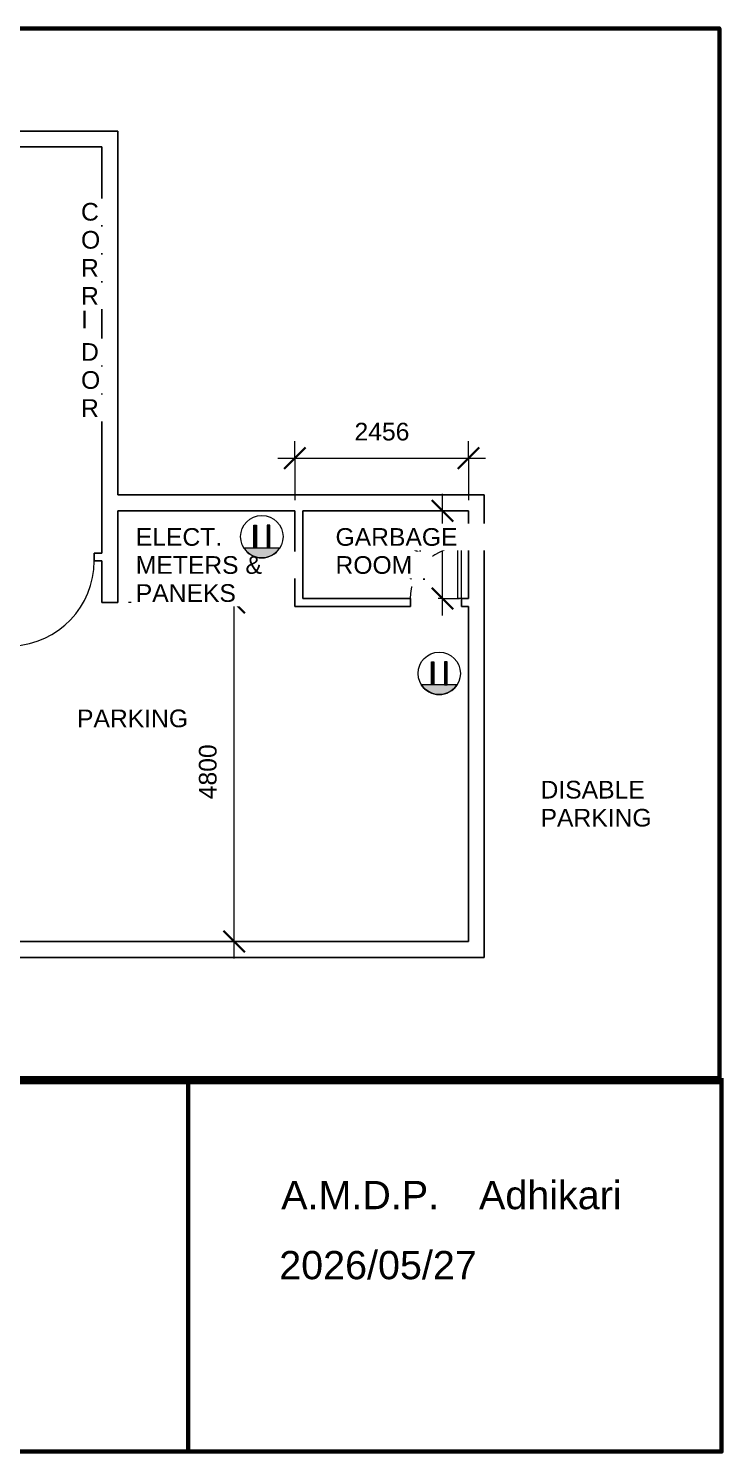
# Model space of a CAD drawing. Header units: millimetres. Extents: x -19198 to 7978, y -27973 to -7828.
# Drawn here: x -1832 to 7978, y -27973 to -7828 of the extents above; entities that cross this region are included whole.
import ezdxf

# ---------------------------------------------------------------- set-up
doc = ezdxf.new("R2010")
doc.units = ezdxf.units.MM
for name, color, linetype, lineweight in [('A-ANNO-DIMS', 211, 'Continuous', 9), ('A-ANNO-DIMS-100', 211, 'Continuous', 9), ('A-DOOR', 31, 'Continuous', 9), ('A-WALL', 113, 'Continuous', 9), ('G-ANNO-TEXT', 231, 'Continuous', 9), ('power', 7, 'Continuous', 9)]:
    doc.layers.add(name, color=color, linetype=linetype, lineweight=lineweight)
doc.layers.get('0').off()
doc.styles.add('Arial', font='arial.ttf', dxfattribs={"height": 450})
doc.styles.add('Arial_1', font='arial.ttf', dxfattribs={"height": 250})
doc.dimstyles.new('Diagonal_-_2_5mm_Arial', dxfattribs={"dimscale": 304.8, "dimtxt": 255.06485, "dimasz": 0.984252, "dimexe": 0.787402, "dimexo": 0.492126, "dimgap": 0.574147, "dimtad": 1, "dimdec": 0, "dimzin": 0, "dimdsep": 46, "dimtxsty": 'Arial_1', "dimblk1": 'OBLIQUE', "dimblk2": 'OBLIQUE', "dimsah": 1, "dimcen": 0.09, "dimdle": 0.787402, "dimazin": 0, "dimtfac": 1, "dimtdec": 4, "dimtix": 1, "dimtmove": 0, "dimatfit": 3, "dimfxl": 1, "dimtvp": 1, "dimtfill": 1, "dimtolj": 1, "dimtzin": 0, "dimarcsym": 2})

# ---------------------------------------------------------------- blocks, each defined once
blk = doc.blocks.new('M_Single-Flush - D 1a-396143-Ground floor')
at = {"layer": 'A-DOOR', "lineweight": 18}
for p, q in [((549, 56), (549, 1257)), ((600, 1257), (549, 1257)), ((600, 56), (600, 1257)), ((600, 56), (549, 56))]:
    blk.add_line(p, q, dxfattribs=at)
at = {"layer": 'A-DOOR'}
blk.add_arc((600, 56), 1202, 92.4324, 180, dxfattribs=at)
blk = doc.blocks.new('M_Single-Flush - D 3-394396-Ground floor')
at = {"layer": 'A-DOOR', "lineweight": 18}
for p, q in [((310, 56), (310, 778)), ((361, 778), (310, 778)), ((361, 56), (361, 778)), ((361, 56), (310, 56))]:
    blk.add_line(p, q, dxfattribs=at)
at = {"layer": 'A-DOOR'}
blk.add_arc((361, 56), 724, 94.0411, 180, dxfattribs=at)
blk = doc.blocks.new('DIMBLOCK13-Ground floor')
at = {"layer": 'A-ANNO-DIMS-100', "lineweight": 35, "transparency": 16777216}
for p, q in [((1080, -15954), (930, -15804)), ((1080, -15954), (1230, -16104)), ((1080, -20754), (930, -20604)), ((1080, -20754), (1230, -20904))]:
    blk.add_line(p, q, dxfattribs=at)
at = {"layer": 'A-ANNO-DIMS-100', "transparency": 16777216}
for p, q in [((1080, -20994), (1080, -15714)), ((1080, -15954), (-417, -15954)), ((1080, -15954), (1320, -15954)), ((1080, -20754), (1017, -20754)), ((1080, -20754), (1320, -20754))]:
    blk.add_line(p, q, dxfattribs=at)
at = {"layer": 'A-ANNO-DIMS-100', "color": 0, "transparency": 16777216, "insert": (580, -18739), "char_height": 250, "width": 922.94, "attachment_point": 1, "rotation": 90, "line_spacing_factor": 0.941778, "style": 'Arial_1', "bg_fill": 3, "box_fill_scale": 1.25, "bg_fill_color": 256, "bg_fill_true_color": 13158600, "bg_fill_transparency": 0}
blk.add_mtext('4800', dxfattribs=at)
blk = doc.blocks.new('_Oblique')
at = {"color": 0, "linetype": 'ByBlock', "lineweight": -2}
blk.add_line((-0.5, -0.5), (0.5, 0.5), dxfattribs=at)
blk = doc.blocks.new('DIMBLOCK18-Ground floor')
at = {"layer": 'A-ANNO-DIMS-100', "transparency": 16777216}
for p, q in [((1939, -13910), (1939, -13670)), ((4395, -13910), (4395, -13670)), ((1699, -13910), (4635, -13910)), ((1939, -13910), (1939, -14505)), ((4395, -13910), (4395, -14505))]:
    blk.add_line(p, q, dxfattribs=at)
at = {"layer": 'A-ANNO-DIMS-100', "lineweight": 35, "transparency": 16777216}
for p, q in [((1939, -13910), (2089, -13760)), ((4395, -13910), (4545, -13760)), ((1939, -13910), (1789, -14060)), ((4395, -13910), (4245, -14060))]:
    blk.add_line(p, q, dxfattribs=at)
at = {"layer": 'A-ANNO-DIMS-100', "color": 0, "transparency": 16777216, "insert": (2783, -13410), "char_height": 250, "width": 922.94, "attachment_point": 1, "line_spacing_factor": 0.941778, "style": 'Arial_1', "bg_fill": 3, "box_fill_scale": 1.25, "bg_fill_color": 256, "bg_fill_true_color": 13158600, "bg_fill_transparency": 0}
blk.add_mtext('2456', dxfattribs=at)
blk = doc.blocks.new('DIMBLOCK19-Ground floor')
at = {"layer": 'A-ANNO-DIMS-100', "transparency": 16777216}
for p, q in [((4029, -16138), (4029, -14415)), ((4029, -14655), (3967, -14655)), ((4029, -14655), (4269, -14655)), ((4029, -15898), (3967, -15898)), ((4029, -15898), (4269, -15898))]:
    blk.add_line(p, q, dxfattribs=at)
at = {"layer": 'A-ANNO-DIMS-100', "lineweight": 35, "transparency": 16777216}
for p, q in [((4029, -14655), (3879, -14505)), ((4029, -14655), (4179, -14805)), ((4029, -15898), (3879, -15748)), ((4029, -15898), (4179, -16048))]:
    blk.add_line(p, q, dxfattribs=at)
at = {"layer": 'A-ANNO-DIMS-100', "color": 0, "transparency": 16777216, "insert": (3530, -15661), "char_height": 250, "width": 922.94, "attachment_point": 1, "rotation": 90, "line_spacing_factor": 0.941778, "style": 'Arial_1', "bg_fill": 3, "box_fill_scale": 1.25, "bg_fill_color": 256, "bg_fill_true_color": 13158600, "bg_fill_transparency": 0}
blk.add_mtext('1244', dxfattribs=at)

msp = doc.modelspace()

# ---------------------------------------------------------------- hatches: boundary and pattern name
at = {"layer": 'power'}
h = msp.add_hatch(dxfattribs=at)
h.set_pattern_fill('ANGLE', color=256)
h.set_pattern_definition([(0, (33741.664, 5060.244), (0, 6.985), [5.08, -1.905]), (90, (33741.664, 5060.244), (-6.985, 4e-16), [5.08, -1.905])])
h.paths.add_polyline_path([(3870.5, -16795.5), (3906.5, -16795.5), (3906.5, -17117.1), (3870.5, -17117.1)])
h.paths.add_polyline_path([(4093, -16795.5), (4056.9, -16795.5), (4056.9, -17117.1), (4093, -17117.1)])
h = msp.add_hatch(dxfattribs=at)
h.set_pattern_fill('ANGLE', color=256)
h.set_pattern_definition([(0, (19651.399, 10139.03), (0, 6.985), [5.08, -1.905]), (90, (19651.399, 10139.03), (-6.985, 4e-16), [5.08, -1.905])])
edge = h.paths.add_edge_path()
edge.add_line((3727.4, -17116.7), (4236.1, -17116.7))
edge.add_arc((3981.7, -16957.6), 300, 212.02385, 327.97615, ccw=False)

# ---------------------------------------------------------------- linework, layer by layer
at = {"layer": 'A-WALL', "lineweight": 25}
for p, q in [((-566.7, -9279.7), (-3405.2, -9279.7)), ((-566.7, -14429.7), (-566.7, -9279.7)), ((-2216.7, -9504.7), (-791.7, -9504.7)), ((-791.7, -9504.7), (-791.7, -15253.7)), ((4620.3, -14429.7), (-566.7, -14429.7)), ((4620.3, -20979.2), (4620.3, -14429.7)), ((-566.7, -14654.7), (1939.3, -14654.7)), ((-566.7, -15954.2), (-566.7, -14654.7)), ((1939.3, -14654.7), (1939.3, -16010.2)), ((2051.3, -14654.7), (4395.3, -14654.7)), ((2051.3, -15898.2), (2051.3, -14654.7)), ((4395.3, -14654.7), (4395.3, -15898.2)), ((-791.7, -15253.7), (-904.2, -15253.7)), ((-904.2, -15253.7), (-904.2, -15365.7)), ((-904.2, -15365.7), (-791.7, -15365.7)), ((-791.7, -15365.7), (-791.7, -15954.2)), ((3573.3, -15898.2), (2051.3, -15898.2)), ((3573.3, -16010.2), (3573.3, -15898.2)), ((4395.3, -15898.2), (4295.3, -15898.2)), ((4295.3, -15898.2), (4295.3, -16010.2)), ((-791.7, -15954.2), (-566.7, -15954.2)), ((1939.3, -16010.2), (3573.3, -16010.2)), ((4295.3, -16010.2), (4395.3, -16010.2)), ((4395.3, -16010.2), (4395.3, -20754.2)), ((4395.3, -20754.2), (-2579.7, -20754.2)), ((-2804.7, -20979.2), (4620.3, -20979.2))]:
    msp.add_line(p, q, dxfattribs=at)
at = {"layer": 'power'}
for p, q in [((3727.4, -17116.7), (4236.1, -17116.7)), ((7949, -22686.2), (430.1, -22686.2))]:
    msp.add_line(p, q, dxfattribs=at)
at = {"layer": 'power', "lineweight": 60}
for p, q in [((430.1, -22686.2), (430.1, -27973)), ((7978, -22686.2), (7978, -27973))]:
    msp.add_line(p, q, dxfattribs=at)
at = {"layer": 'power'}
for points in [[(3870.5, -16795.5), (3906.5, -16795.5), (3906.5, -17117.1), (3870.5, -17117.1)], [(4093, -16795.5), (4056.9, -16795.5), (4056.9, -17117.1), (4093, -17117.1)]]:
    msp.add_lwpolyline(points, close=True, dxfattribs=at)
at = {"layer": 'power', "lineweight": 60}
msp.add_lwpolyline([(-19179.8, -22745), (7978, -22745), (7978, -27973), (-19179.8, -27973)], close=True, dxfattribs=at)
at = {"layer": 'power'}
msp.add_circle((3981.7, -16957.6), 300, dxfattribs=at)
msp.add_arc((3981.7, -16957.6), 300, 212.02385, 327.97615, dxfattribs=at)

# ---------------------------------------------------------------- block references
at = {"layer": 'A-DOOR'}
msp.add_blockref('M_Single-Flush - D 3-394396-Ground floor', (3934.3, -15954.2), dxfattribs=at)
at = {"layer": 'A-DOOR', "rotation": 180}
msp.add_blockref('M_Single-Flush - D 1a-396143-Ground floor', (-1504.2, -15309.7), dxfattribs=at)

# ---------------------------------------------------------------- texts
at = {"layer": 'G-ANNO-TEXT', "color": 7, "char_height": 250, "attachment_point": 1, "style": 'Arial_1', "bg_fill": 3, "box_fill_scale": 1.25, "bg_fill_color": 256, "bg_fill_true_color": 13158600, "bg_fill_transparency": 0}
for s, insert, width in [('ELECT.', (-313.3, -14901), 1483.122), ('DISABLE ', (5415.9, -18478.6), 1899.999)]:
    msp.add_mtext(s, dxfattribs=dict(at, insert=insert, width=width))
at = {"layer": 'power', "char_height": 400, "attachment_point": 1, "style": 'Arial'}
for s, insert in [('\\pxi-3,l4,t4;A.M.D.P.^IAdhikari', (1345.2, -24142.4)), ('2026/05/27', (1717, -25133.9))]:
    msp.add_mtext_dynamic_manual_height_columns(s, width=5701.069, gutter_width=1, heights=[0], dxfattribs=dict(at, insert=insert))

# ---------------------------------------------------------------- next in the draw order: texts
at = {"layer": 'G-ANNO-TEXT', "color": 7, "char_height": 250, "attachment_point": 1, "style": 'Arial_1', "bg_fill": 3, "box_fill_scale": 1.25, "bg_fill_color": 256, "bg_fill_true_color": 13158600, "bg_fill_transparency": 0}
for s, insert, width in [('C', (-1088.5, -10297.7), 304.641), ('METERS & ', (-313.3, -15297.9), 2276.793), ('PARKING', (5415.9, -18875.5), 1899.999)]:
    msp.add_mtext(s, dxfattribs=dict(at, insert=insert, width=width))

# ---------------------------------------------------------------- next in the draw order: dimensions: what is measured, and where the dimension line sits
at = {"layer": 'A-ANNO-DIMS'}
dim = msp.add_linear_dim(base=(4395.3, -13909.5), p1=(1939.3, -14654.7), p2=(4395.3, -14654.7), dimstyle='Diagonal_-_2_5mm_Arial', override={"dimpost": '<>', "dimfxl": 2456}, dxfattribs=at)
dim.commit()
dim.dimension.update_dxf_attribs({"geometry": 'DIMBLOCK18-Ground floor', "text_midpoint": (3167.3, -13606.9)})
dim = msp.add_linear_dim(base=(1079.6, -15954.2), p1=(867.5, -20754.2), p2=(-566.7, -15954.2), angle=90, dimstyle='Diagonal_-_2_5mm_Arial', override={"dimpost": '<>', "dimfxl": 5009.679572}, dxfattribs=at)
dim.commit()
dim.dimension.update_dxf_attribs({"geometry": 'DIMBLOCK13-Ground floor', "text_midpoint": (777, -18354.2)})

# ---------------------------------------------------------------- next in the draw order: hatches: boundary and pattern name
at = {"layer": 'power'}
h = msp.add_hatch(dxfattribs=at)
h.set_pattern_fill('ANGLE', color=256)
h.set_pattern_definition([(0, (31230.788, 6996.068), (0, 6.985), [5.08, -1.905]), (90, (31230.788, 6996.068), (-6.985, 4e-16), [5.08, -1.905])])
h.paths.add_polyline_path([(1359.7, -14859.7), (1395.7, -14859.7), (1395.7, -15181.2), (1359.7, -15181.2)])
h.paths.add_polyline_path([(1582.1, -14859.7), (1546.1, -14859.7), (1546.1, -15181.2), (1582.1, -15181.2)])
h = msp.add_hatch(dxfattribs=at)
h.set_pattern_fill('ANGLE', color=256)
h.set_pattern_definition([(0, (17140.523, 12074.854), (0, 6.985), [5.08, -1.905]), (90, (17140.523, 12074.854), (-6.985, 4e-16), [5.08, -1.905])])
edge = h.paths.add_edge_path()
edge.add_line((1216.5, -15180.8), (1725.2, -15180.8))
edge.add_arc((1470.9, -15021.8), 300, 212.02385, 327.97615, ccw=False)

# ---------------------------------------------------------------- next in the draw order: linework, layer by layer
msp.add_line((1216.5, -15180.8), (1725.2, -15180.8), dxfattribs=at)
for points in [[(1359.7, -14859.7), (1395.7, -14859.7), (1395.7, -15181.2), (1359.7, -15181.2)], [(1582.1, -14859.7), (1546.1, -14859.7), (1546.1, -15181.2), (1582.1, -15181.2)]]:
    msp.add_lwpolyline(points, close=True, dxfattribs=at)
msp.add_circle((1470.9, -15021.8), 300, dxfattribs=at)
msp.add_arc((1470.9, -15021.8), 300, 212.02385, 327.97615, dxfattribs=at)

# ---------------------------------------------------------------- next in the draw order: texts
at = {"layer": 'G-ANNO-TEXT', "color": 7, "char_height": 250, "attachment_point": 1, "style": 'Arial_1', "bg_fill": 3, "box_fill_scale": 1.25, "bg_fill_color": 256, "bg_fill_true_color": 13158600, "bg_fill_transparency": 0}
for s, insert, width in [('O', (-1088.5, -10694.5), 328.692), ('PANEKS', (-313.3, -15694.8), 1707.594), ('PARKING', (-1144.9, -17469.5), 1899.999)]:
    msp.add_mtext(s, dxfattribs=dict(at, insert=insert, width=width))

# ---------------------------------------------------------------- next in the draw order: dimensions: what is measured, and where the dimension line sits
at = {"layer": 'A-ANNO-DIMS'}
dim = msp.add_linear_dim(base=(4029.0983342, -14654.7282904), p1=(3816.9662998, -15898.2282904), p2=(3816.9662998, -14654.7282904), angle=90, dimstyle='Diagonal_-_2_5mm_Arial', override={"dimpost": '<>', "dimfxl": 1243.5}, dxfattribs=at)
dim.commit()
dim.dimension.update_dxf_attribs({"geometry": 'DIMBLOCK19-Ground floor', "text_midpoint": (3728.5867373, -15276.4782904)})

# ---------------------------------------------------------------- next in the draw order: texts
at = {"layer": 'G-ANNO-TEXT', "color": 7, "char_height": 250, "attachment_point": 1, "style": 'Arial_1', "bg_fill": 3, "box_fill_scale": 1.25, "bg_fill_color": 256, "bg_fill_true_color": 13158600, "bg_fill_transparency": 0}
for s, insert, width in [('R', (-1088.5, -11091.4), 304.641), ('GARBAGE', (2513.7, -14901), 2084.387)]:
    msp.add_mtext(s, dxfattribs=dict(at, insert=insert, width=width))

# ---------------------------------------------------------------- next in the draw order: texts
for s, insert, width in [('R', (-1088.5, -11488.3), 304.641), ('ROOM', (2513.7, -15297.9), 1306.751)]:
    msp.add_mtext(s, dxfattribs=dict(at, insert=insert, width=width))

# ---------------------------------------------------------------- next in the draw order: texts
at = {"layer": 'G-ANNO-TEXT', "color": 7, "insert": (-1088.5, -11821.6), "char_height": 250, "width": 120.253, "attachment_point": 1, "style": 'Arial_1', "bg_fill": 3, "box_fill_scale": 1.25, "bg_fill_color": 256, "bg_fill_true_color": 13158600, "bg_fill_transparency": 0}
msp.add_mtext('I', dxfattribs=at)

# ---------------------------------------------------------------- next in the draw order: texts
at = {"layer": 'G-ANNO-TEXT', "color": 7, "insert": (-1088.5, -12282), "char_height": 250, "width": 304.641, "attachment_point": 1, "style": 'Arial_1', "bg_fill": 3, "box_fill_scale": 1.25, "bg_fill_color": 256, "bg_fill_true_color": 13158600, "bg_fill_transparency": 0}
msp.add_mtext('D', dxfattribs=at)

# ---------------------------------------------------------------- next in the draw order: texts
at = {"layer": 'G-ANNO-TEXT', "color": 7, "insert": (-1088.5, -12678.9), "char_height": 250, "width": 328.692, "attachment_point": 1, "style": 'Arial_1', "bg_fill": 3, "box_fill_scale": 1.25, "bg_fill_color": 256, "bg_fill_true_color": 13158600, "bg_fill_transparency": 0}
msp.add_mtext('O', dxfattribs=at)

# ---------------------------------------------------------------- next in the draw order: texts
at = {"layer": 'G-ANNO-TEXT', "color": 7, "insert": (-1088.5, -13075.8), "char_height": 250, "width": 304.641, "attachment_point": 1, "style": 'Arial_1', "bg_fill": 3, "box_fill_scale": 1.25, "bg_fill_color": 256, "bg_fill_true_color": 13158600, "bg_fill_transparency": 0}
msp.add_mtext('R', dxfattribs=at)

# ---------------------------------------------------------------- next in the draw order: linework, layer by layer
at = {"layer": 'power', "lineweight": 60}
msp.add_lwpolyline([(-19197.7, -7827.7), (7949, -7827.7), (7949, -22686.2), (-19197.7, -22686.2)], close=True, dxfattribs=at)

doc.saveas('drawing.dxf')
